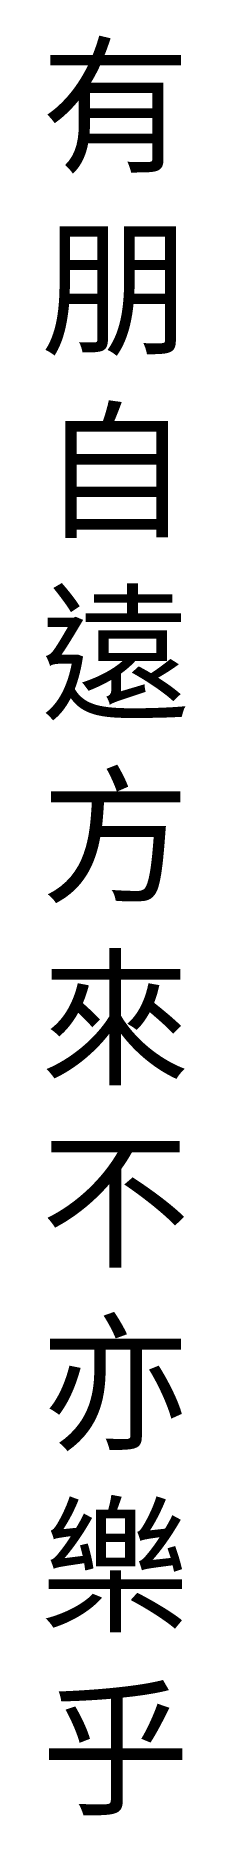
# Model space of a CAD drawing. Header units: inches. Extents: x 0 to 2.6, y 3.2 to 35.7.
import ezdxf

# ---------------------------------------------------------------- set-up
doc = ezdxf.new("R2010")
doc.units = ezdxf.units.IN
doc.header["$MEASUREMENT"] = 0
doc.layers.get('0').update_dxf_attribs({"lineweight": 25})
doc.styles.add('textstyle3', font='WT026.TTF')

msp = doc.modelspace()

# ---------------------------------------------------------------- texts
at = {"insert": (-0.096, 35.392), "char_height": 2, "attachment_point": 1, "style": 'textstyle3'}
msp.add_mtext('\\c0;有\\P朋\\P自\\P遠\\P方\\P來\\P不\\P亦\\P樂\\P乎', dxfattribs=at)

doc.saveas('drawing.dxf')
